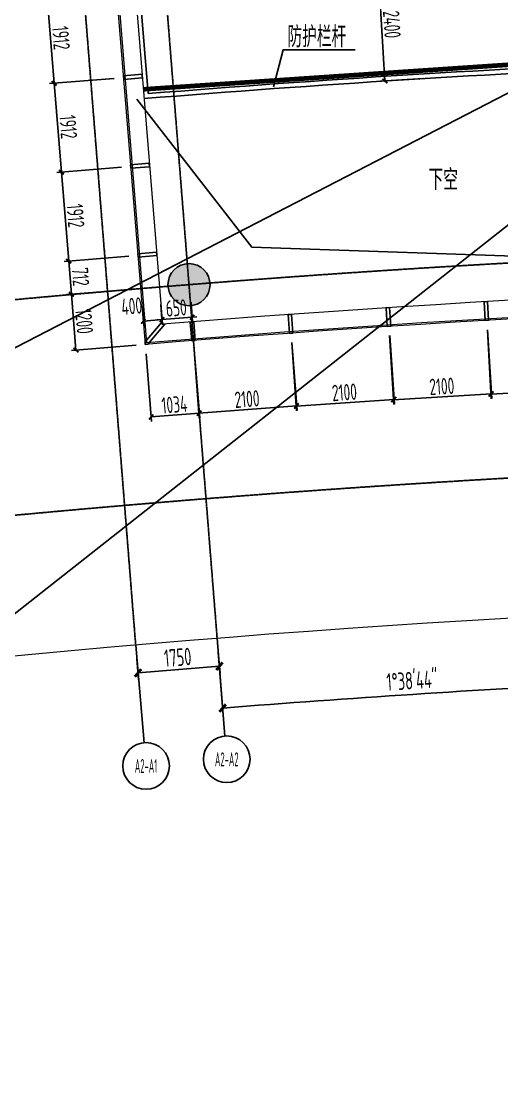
# Model space of a CAD drawing. Header units: millimetres. Extents: x 11515858 to 24947533, y -12784974 to -6116114.
# Drawn here: x 11751844 to 11762143, y -6418313 to -6395756 of the extents above; entities that cross this region are included whole.
import ezdxf
from ezdxf.enums import TextEntityAlignment as Align

# ---------------------------------------------------------------- set-up
doc = ezdxf.new("R2010")
doc.units = ezdxf.units.MM
doc.header["$LTSCALE"] = 10
for name, pattern in [('A2-RG-AXIS$0$CENTER', [2, 1.25, -0.25, 0.25, -0.25]), ('A2-RG-AXIS$0$DOTE', [2.42, 2, -0.2, 0.02, -0.2]), ('A2-RI-F2$0$DASHDOT2', [0.5, 0.25, -0.125, 0, -0.125]), ('A2-RI-F2$0$DASHED2', [0.375, 0.25, -0.125])]:
    doc.linetypes.add(name, pattern=pattern)
for name, color, linetype in [('A2-RB-F2$0$A-DIMS-100', 1, 'Continuous'), ('A2-RG-AXIS$0$A-AXIS', 1, 'Continuous'), ('A2-RG-AXIS$0$A-DIMS-100', 1, 'Continuous'), ('A2-RG-AXIS$0$A-GRID', 1, 'A2-RG-AXIS$0$CENTER'), ('A2-RG-AXIS$0$A-SYMB', 4, 'Continuous'), ('A2-RI-F2$0$$1$A-SYMB-AREA', 4, 'Continuous'), ('A2-RI-F2$0$$1$A-SYMB-NAME', 4, 'Continuous'), ('A2-RI-F2$0$A-DOOR-ROLL', 2, 'A2-RI-F2$0$DASHED2'), ('A2-RI-F2$0$A-STRS', 50, 'Continuous'), ('A2-RI-F2$0$A-STRS-HRAL', 80, 'Continuous'), ('A2-RI-F2$0$A-SYMB', 4, 'Continuous'), ('A2-RI-F2$0$A-SYMB-AREA', 4, 'Continuous'), ('A2-RI-F2$0$A-SYMB-NAME', 4, 'Continuous'), ('A2-RI-F2$0$A-SYMB-VOID', 35, 'Continuous'), ('A2-RI-F2$0$an-wndw-mull-v', 3, 'Continuous'), ('A2-RS-F2$0$A-HATH-GRAY', 8, 'Continuous'), ('A2-RS-F2$0$A-WALL-CONC', 6, 'Continuous')]:
    doc.layers.add(name, color=color, linetype=linetype)
for name, color, linetype, lineweight in [('A2-RI-F2$0$A-DETL-LLIN', 3, 'Continuous', 5), ('A2-RI-F2$0$A-FLOR-STRS', 2, 'Continuous', 5), ('A2-RI-F2$0$A-GLAZ', 140, 'Continuous', 5)]:
    doc.layers.add(name, color=color, linetype=linetype, lineweight=lineweight)
doc.styles.add('A2-RB-F2$0$XD2008', font='hzs.shx', dxfattribs={"width": 0.7, "bigfont": 'hztxt.shx'})
doc.styles.add('A2-RG-AXIS$0$ECADI', font='hzs.shx', dxfattribs={"width": 0.7, "bigfont": 'hztxt.shx'})
doc.styles.add('A2-RG-AXIS$0$XD2008', font='hzs.shx', dxfattribs={"width": 0.7, "bigfont": 'hztxt.shx'})
doc.styles.add('A2-RI-F2$0$$1$ECADI', font='hzs.shx', dxfattribs={"width": 0.7, "bigfont": 'hztxt.shx'})
doc.styles.add('A2-RI-F2$0$ECADI', font='hzs.shx', dxfattribs={"width": 0.7, "bigfont": 'hztxt.shx'})
doc.dimstyles.new('A2-RB-F2$0$XD100$0', dxfattribs={"dimscale": 100, "dimtxt": 3.5, "dimasz": 1, "dimexe": 1, "dimexo": 2, "dimgap": 0.5, "dimtad": 1, "dimdec": 0, "dimdsep": 46, "dimtxsty": 'A2-RB-F2$0$XD2008', "dimblk1": 'A2-RB-F2$0$_ArchTick', "dimblk2": 'A2-RB-F2$0$_ArchTick', "dimsah": 1, "dimcen": 2.5, "dimclrt": 4, "dimaunit": 1, "dimadec": 0, "dimazin": 0, "dimtfac": 1, "dimtdec": 0, "dimtix": 1, "dimtmove": 1, "dimatfit": 3, "dimfxl": 0, "dimtolj": 1, "dimtzin": 0, "dimarcsym": 0})
doc.dimstyles.new('A2-RG-AXIS$0$XD150', dxfattribs={"dimscale": 300, "dimtxt": 2.5, "dimasz": 1.5, "dimexe": 1, "dimexo": 2, "dimgap": 0.5, "dimtad": 1, "dimdec": 0, "dimdsep": 46, "dimtxsty": 'A2-RG-AXIS$0$XD2008', "dimcen": 2.5, "dimclrt": 4, "dimaunit": 1, "dimadec": 3, "dimazin": 0, "dimtfac": 1, "dimtdec": 0, "dimtmove": 2, "dimatfit": 3, "dimfxl": 0, "dimtolj": 1, "dimtzin": 0, "dimarcsym": 0})
doc.dimstyles.new('A2-RG-AXIS$0$XD150$0', dxfattribs={"dimscale": 150, "dimtxt": 2.5, "dimasz": 1, "dimexe": 1, "dimexo": 2, "dimgap": 0.5, "dimtad": 1, "dimdec": 0, "dimdsep": 46, "dimtxsty": 'A2-RG-AXIS$0$XD2008', "dimblk": 'A2-RG-AXIS$0$_ArchTick', "dimcen": 2.5, "dimclrt": 4, "dimaunit": 1, "dimadec": 0, "dimazin": 0, "dimtfac": 1, "dimtdec": 0, "dimtmove": 2, "dimatfit": 3, "dimfxl": 0, "dimtolj": 1, "dimtzin": 0, "dimarcsym": 0})

# ---------------------------------------------------------------- blocks, each defined once
blk = doc.blocks.new('A2-RG-AXIS$0$ECADI-TAG-GRID')
at = {"color": 13}
blk.add_circle((0, 0), 5, dxfattribs=at)
at = {"style": 'A2-RG-AXIS$0$ECADI', "width": 0.7}
blk.add_attdef('GRID', text='', height=5, dxfattribs=at).set_placement((0, 0), align=Align.MIDDLE)
blk = doc.blocks.new('A2-RG-AXIS$0$_ArchTick')
at = {"color": 0, "linetype": 'ByBlock', "const_width": 0.4}
blk.add_lwpolyline([(-0.5, -0.5), (0.5, 0.5)], dxfattribs=at)
blk = doc.blocks.new('*D1271')
at = {"layer": 'A2-RG-AXIS$0$A-DIMS-100', "color": 0, "lineweight": -2, "ltscale": 3, "transparency": 16777216}
for p, q in [((11756068, -6409279), (11756105, -6409727)), ((11754324, -6409423), (11754361, -6409871)), ((11754349, -6409722), (11756093, -6409578))]:
    blk.add_line(p, q, dxfattribs=at)
at = {"layer": 'Defpoints', "color": 0, "ltscale": 3, "transparency": 16777216}
for p in [(11754299, -6409124), (11756043, -6408980), (11756093, -6409578)]:
    blk.add_point(p, dxfattribs=at)
at = {"layer": 'A2-RG-AXIS$0$A-DIMS-100', "color": 0, "lineweight": -2, "ltscale": 3, "transparency": 16777216, "xscale": 150, "yscale": 150, "zscale": 150}
for p, rotation in [((11756093, -6409578), 4.723499287080827), ((11754349, -6409722), 184.7234992870808)]:
    blk.add_blockref('A2-RG-AXIS$0$_ArchTick', p, dxfattribs=dict(at, rotation=rotation))
at = {"layer": 'A2-RG-AXIS$0$A-DIMS-100', "color": 4, "ltscale": 3, "transparency": 16777216, "insert": (11755199, -6409388), "char_height": 375, "attachment_point": 5, "rotation": 4.7235, "style": 'A2-RG-AXIS$0$XD2008'}
blk.add_mtext('\\A1;1750', dxfattribs=at)
blk = doc.blocks.new('*D1272')
at = {"layer": 'A2-RG-AXIS$0$A-DIMS-100', "color": 0, "lineweight": -2, "ltscale": 3, "transparency": 16777216}
for p, q in [((11764257, -6408745), (11764325, -6410094)), ((11756067, -6409279), (11756174, -6410624))]:
    blk.add_line(p, q, dxfattribs=at)
blk.add_arc((11778731, -6694179), 284600, 92.90285, 94.54827, dxfattribs=at)
at = {"layer": 'Defpoints', "color": 0, "ltscale": 3, "transparency": 16777216}
for p in [(11764242, -6408446), (11756043, -6408980), (11761598, -6410095), (11778731, -6694179)]:
    blk.add_point(p, dxfattribs=at)
at = {"layer": 'A2-RG-AXIS$0$A-DIMS-100', "color": 0, "lineweight": -2, "ltscale": 3, "transparency": 16777216, "xscale": 150, "yscale": 150, "zscale": 150}
for p, rotation in [((11764318, -6409944), 2.902847624927414), ((11756162, -6410475), 184.5482663924224)]:
    blk.add_blockref('A2-RG-AXIS$0$_ArchTick', p, dxfattribs=dict(at, rotation=rotation))
at = {"layer": 'A2-RG-AXIS$0$A-DIMS-100', "color": 4, "ltscale": 3, "transparency": 16777216, "insert": (11760219, -6409883), "char_height": 375, "attachment_point": 5, "rotation": 3.7256, "style": 'A2-RG-AXIS$0$XD2008'}
blk.add_mtext('\\A1;1°38\'44"', dxfattribs=at)
blk = doc.blocks.new('A2-RB-F2$0$_ArchTick')
at = {"color": 0, "linetype": 'ByBlock', "const_width": 0.4}
blk.add_lwpolyline([(-0.5, -0.5), (0.5, 0.5)], dxfattribs=at)
blk = doc.blocks.new('*D1696')
at = {"layer": 'A2-RB-F2$0$A-DIMS-100', "color": 0, "lineweight": -2, "transparency": 16777216}
for p, q in [((11754438, -6401860), (11754472, -6402286)), ((11754836, -6401828), (11754871, -6402253)), ((11754464, -6402186), (11754863, -6402153))]:
    blk.add_line(p, q, dxfattribs=at)
at = {"layer": 'Defpoints', "color": 0, "transparency": 16777216}
for p in [(11754421, -6401661), (11754820, -6401628), (11754863, -6402153)]:
    blk.add_point(p, dxfattribs=at)
at = {"layer": 'A2-RB-F2$0$A-DIMS-100', "color": 0, "lineweight": -2, "transparency": 16777216, "xscale": 100, "yscale": 100, "zscale": 100}
for p, rotation in [((11754464, -6402186), 184.665796003717), ((11754863, -6402153), 4.665796003717007)]:
    blk.add_blockref('A2-RB-F2$0$_ArchTick', p, dxfattribs=dict(at, rotation=rotation))
at = {"layer": 'A2-RB-F2$0$A-DIMS-100', "color": 4, "transparency": 16777216, "insert": (11754214, -6401863), "char_height": 350, "attachment_point": 5, "rotation": 4.6658, "style": 'A2-RB-F2$0$XD2008'}
blk.add_mtext('\\A1;400', dxfattribs=at)
blk = doc.blocks.new('*D1697')
at = {"layer": 'A2-RB-F2$0$A-DIMS-100', "color": 0, "lineweight": -2, "transparency": 16777216}
for p, q in [((11754835, -6401828), (11754868, -6402251)), ((11755484, -6401779), (11755516, -6402202)), ((11754860, -6402152), (11754760, -6402159)), ((11754860, -6402152), (11755508, -6402102)), ((11755508, -6402102), (11755608, -6402095))]:
    blk.add_line(p, q, dxfattribs=at)
at = {"layer": 'Defpoints', "color": 0, "transparency": 16777216}
for p in [(11754820, -6401629), (11755469, -6401580), (11755508, -6402102)]:
    blk.add_point(p, dxfattribs=at)
at = {"layer": 'A2-RB-F2$0$A-DIMS-100', "color": 0, "lineweight": -2, "transparency": 16777216, "xscale": 100, "yscale": 100, "zscale": 100}
for p, rotation in [((11754860, -6402152), 4.353488121055955), ((11755508, -6402102), 184.3534881210559)]:
    blk.add_blockref('A2-RB-F2$0$_ArchTick', p, dxfattribs=dict(at, rotation=rotation))
at = {"layer": 'A2-RB-F2$0$A-DIMS-100', "color": 4, "transparency": 16777216, "insert": (11755167, -6401903), "char_height": 350, "attachment_point": 5, "rotation": 4.3535, "style": 'A2-RB-F2$0$XD2008'}
blk.add_mtext('\\A1;650', dxfattribs=at)
blk = doc.blocks.new('*D1869')
at = {"layer": 'A2-RB-F2$0$A-DIMS-100', "color": 0, "lineweight": -2, "transparency": 16777216}
for p, q in [((11760316, -6394594), (11759390, -6394650)), ((11759490, -6394644), (11759636, -6397040)), ((11760462, -6396990), (11759536, -6397046))]:
    blk.add_line(p, q, dxfattribs=at)
at = {"layer": 'Defpoints', "color": 0, "transparency": 16777216}
for p in [(11760516, -6394582), (11759636, -6397040), (11760661, -6396978)]:
    blk.add_point(p, dxfattribs=at)
at = {"layer": 'A2-RB-F2$0$A-DIMS-100', "color": 0, "lineweight": -2, "transparency": 16777216, "xscale": 100, "yscale": 100, "zscale": 100}
for p, rotation in [((11759490, -6394644), 93.47921688911856), ((11759636, -6397040), 273.4792168891186)]:
    blk.add_blockref('A2-RB-F2$0$_ArchTick', p, dxfattribs=dict(at, rotation=rotation))
at = {"layer": 'A2-RB-F2$0$A-DIMS-100', "color": 4, "transparency": 16777216, "insert": (11759787, -6395828), "char_height": 350, "attachment_point": 5, "rotation": 273.4792, "style": 'A2-RB-F2$0$XD2008'}
blk.add_mtext('\\A1;2400', dxfattribs=at)
blk = doc.blocks.new('*D1806')
at = {"layer": 'A2-RB-F2$0$A-DIMS-100', "color": 0, "lineweight": -2, "transparency": 16777216}
for p, q in [((11753684, -6395079), (11752299, -6395192)), ((11752554, -6397089), (11752398, -6395184)), ((11753839, -6396984), (11752454, -6397097))]:
    blk.add_line(p, q, dxfattribs=at)
at = {"layer": 'Defpoints', "color": 0, "transparency": 16777216}
for p in [(11753883, -6395063), (11752398, -6395184), (11754038, -6396968)]:
    blk.add_point(p, dxfattribs=at)
at = {"layer": 'A2-RB-F2$0$A-DIMS-100', "color": 0, "lineweight": -2, "transparency": 16777216, "xscale": 100, "yscale": 100, "zscale": 100}
for p, rotation in [((11752398, -6395184), 94.66579600365965), ((11752554, -6397089), 274.6657960036596)]:
    blk.add_blockref('A2-RB-F2$0$_ArchTick', p, dxfattribs=dict(at, rotation=rotation))
at = {"layer": 'A2-RB-F2$0$A-DIMS-100', "color": 4, "transparency": 16777216, "insert": (11752700, -6396118), "char_height": 350, "attachment_point": 5, "rotation": 274.6658, "style": 'A2-RB-F2$0$XD2008'}
blk.add_mtext('\\A1;1912', dxfattribs=at)
blk = doc.blocks.new('*D1807')
at = {"layer": 'A2-RB-F2$0$A-DIMS-100', "color": 0, "lineweight": -2, "transparency": 16777216}
for p, q in [((11753839, -6396984), (11752454, -6397097)), ((11752709, -6398994), (11752554, -6397089)), ((11753995, -6398890), (11752610, -6399003))]:
    blk.add_line(p, q, dxfattribs=at)
at = {"layer": 'Defpoints', "color": 0, "transparency": 16777216}
for p in [(11754038, -6396968), (11752554, -6397089), (11754194, -6398873)]:
    blk.add_point(p, dxfattribs=at)
at = {"layer": 'A2-RB-F2$0$A-DIMS-100', "color": 0, "lineweight": -2, "transparency": 16777216, "xscale": 100, "yscale": 100, "zscale": 100}
for p, rotation in [((11752554, -6397089), 94.66579600365965), ((11752709, -6398994), 274.6657960036596)]:
    blk.add_blockref('A2-RB-F2$0$_ArchTick', p, dxfattribs=dict(at, rotation=rotation))
at = {"layer": 'A2-RB-F2$0$A-DIMS-100', "color": 4, "transparency": 16777216, "insert": (11752856, -6398024), "char_height": 350, "attachment_point": 5, "rotation": 274.6658, "style": 'A2-RB-F2$0$XD2008'}
blk.add_mtext('\\A1;1912', dxfattribs=at)
blk = doc.blocks.new('*D1808')
at = {"layer": 'A2-RB-F2$0$A-DIMS-100', "color": 0, "lineweight": -2, "transparency": 16777216}
for p, q in [((11753995, -6398890), (11752610, -6399003)), ((11752865, -6400900), (11752709, -6398994)), ((11754150, -6400795), (11752765, -6400908))]:
    blk.add_line(p, q, dxfattribs=at)
at = {"layer": 'Defpoints', "color": 0, "transparency": 16777216}
for p in [(11752709, -6398994), (11754194, -6398873), (11754349, -6400778)]:
    blk.add_point(p, dxfattribs=at)
at = {"layer": 'A2-RB-F2$0$A-DIMS-100', "color": 0, "lineweight": -2, "transparency": 16777216, "xscale": 100, "yscale": 100, "zscale": 100}
for p, rotation in [((11752709, -6398994), 94.66579600365965), ((11752865, -6400900), 274.6657960036596)]:
    blk.add_blockref('A2-RB-F2$0$_ArchTick', p, dxfattribs=dict(at, rotation=rotation))
at = {"layer": 'A2-RB-F2$0$A-DIMS-100', "color": 4, "transparency": 16777216, "insert": (11753011, -6399929), "char_height": 350, "attachment_point": 5, "rotation": 274.6658, "style": 'A2-RB-F2$0$XD2008'}
blk.add_mtext('\\A1;1912', dxfattribs=at)
blk = doc.blocks.new('*D1809')
at = {"layer": 'A2-RB-F2$0$A-DIMS-100', "color": 0, "lineweight": -2, "transparency": 16777216}
for p, q in [((11754150, -6400795), (11752765, -6400908)), ((11752923, -6401609), (11752865, -6400900)), ((11754208, -6401504), (11752823, -6401617))]:
    blk.add_line(p, q, dxfattribs=at)
at = {"layer": 'Defpoints', "color": 0, "transparency": 16777216}
for p in [(11754349, -6400778), (11752865, -6400900), (11754407, -6401488)]:
    blk.add_point(p, dxfattribs=at)
at = {"layer": 'A2-RB-F2$0$A-DIMS-100', "color": 0, "lineweight": -2, "transparency": 16777216, "xscale": 100, "yscale": 100, "zscale": 100}
for p, rotation in [((11752865, -6400900), 94.66579600370416), ((11752923, -6401609), 274.6657960037042)]:
    blk.add_blockref('A2-RB-F2$0$_ArchTick', p, dxfattribs=dict(at, rotation=rotation))
at = {"layer": 'A2-RB-F2$0$A-DIMS-100', "color": 4, "transparency": 16777216, "insert": (11753118, -6401236), "char_height": 350, "attachment_point": 5, "rotation": 274.6658, "style": 'A2-RB-F2$0$XD2008'}
blk.add_mtext('\\A1;712', dxfattribs=at)
blk = doc.blocks.new('*D1810')
at = {"layer": 'A2-RB-F2$0$A-DIMS-100', "color": 0, "lineweight": -2, "transparency": 16777216}
for p, q in [((11754208, -6401504), (11752823, -6401617)), ((11752923, -6401609), (11753020, -6402805)), ((11754306, -6402700), (11752921, -6402813))]:
    blk.add_line(p, q, dxfattribs=at)
at = {"layer": 'Defpoints', "color": 0, "transparency": 16777216}
for p in [(11754407, -6401488), (11753020, -6402805), (11754505, -6402684)]:
    blk.add_point(p, dxfattribs=at)
at = {"layer": 'A2-RB-F2$0$A-DIMS-100', "color": 0, "lineweight": -2, "transparency": 16777216, "xscale": 100, "yscale": 100, "zscale": 100}
for p, rotation in [((11752923, -6401609), 94.66579710227164), ((11753020, -6402805), 274.6657971022717)]:
    blk.add_blockref('A2-RB-F2$0$_ArchTick', p, dxfattribs=dict(at, rotation=rotation))
at = {"layer": 'A2-RB-F2$0$A-DIMS-100', "color": 4, "transparency": 16777216, "insert": (11753196, -6402189), "char_height": 350, "attachment_point": 5, "rotation": 274.6658, "style": 'A2-RB-F2$0$XD2008'}
blk.add_mtext('\\A1;1200', dxfattribs=at)
blk = doc.blocks.new('*D1811')
at = {"layer": 'A2-RB-F2$0$A-DIMS-100', "color": 0, "lineweight": -2, "transparency": 16777216}
for p, q in [((11755552, -6402799), (11755670, -6404254)), ((11754521, -6402883), (11754639, -6404338)), ((11755662, -6404154), (11754631, -6404238))]:
    blk.add_line(p, q, dxfattribs=at)
at = {"layer": 'Defpoints', "color": 0, "transparency": 16777216}
for p in [(11755536, -6402600), (11754505, -6402684), (11754631, -6404238)]:
    blk.add_point(p, dxfattribs=at)
at = {"layer": 'A2-RB-F2$0$A-DIMS-100', "color": 0, "lineweight": -2, "transparency": 16777216, "xscale": 100, "yscale": 100, "zscale": 100}
for p, rotation in [((11754631, -6404238), 184.6500123503823), ((11755662, -6404154), 4.650012350382325)]:
    blk.add_blockref('A2-RB-F2$0$_ArchTick', p, dxfattribs=dict(at, rotation=rotation))
at = {"layer": 'A2-RB-F2$0$A-DIMS-100', "color": 4, "transparency": 16777216, "insert": (11755129, -6403972), "char_height": 350, "attachment_point": 5, "rotation": 4.65, "style": 'A2-RB-F2$0$XD2008'}
blk.add_mtext('\\A1;1034', dxfattribs=at)
blk = doc.blocks.new('*D1812')
at = {"layer": 'A2-RB-F2$0$A-DIMS-100', "color": 0, "lineweight": -2, "transparency": 16777216}
for p, q in [((11755551, -6402799), (11755661, -6404258)), ((11757645, -6402641), (11757755, -6404099)), ((11755654, -6404158), (11757748, -6404000))]:
    blk.add_line(p, q, dxfattribs=at)
at = {"layer": 'Defpoints', "color": 0, "transparency": 16777216}
for p in [(11755536, -6402600), (11757630, -6402442), (11757748, -6404000)]:
    blk.add_point(p, dxfattribs=at)
at = {"layer": 'A2-RB-F2$0$A-DIMS-100', "color": 0, "lineweight": -2, "transparency": 16777216, "xscale": 100, "yscale": 100, "zscale": 100}
for p, rotation in [((11757748, -6404000), 4.324047088442125), ((11755654, -6404158), 184.3240470884421)]:
    blk.add_blockref('A2-RB-F2$0$_ArchTick', p, dxfattribs=dict(at, rotation=rotation))
at = {"layer": 'A2-RB-F2$0$A-DIMS-100', "color": 4, "transparency": 16777216, "insert": (11756684, -6403854), "char_height": 350, "attachment_point": 5, "rotation": 4.324, "style": 'A2-RB-F2$0$XD2008'}
blk.add_mtext('\\A1;2100', dxfattribs=at)
blk = doc.blocks.new('*D1813')
at = {"layer": 'A2-RB-F2$0$A-DIMS-100', "color": 0, "lineweight": -2, "transparency": 16777216}
for p, q in [((11759739, -6402496), (11759840, -6403962)), ((11757644, -6402641), (11757745, -6404107)), ((11757738, -6404007), (11759833, -6403862))]:
    blk.add_line(p, q, dxfattribs=at)
at = {"layer": 'Defpoints', "color": 0, "transparency": 16777216}
for p in [(11759725, -6402297), (11757630, -6402442), (11759833, -6403862)]:
    blk.add_point(p, dxfattribs=at)
at = {"layer": 'A2-RB-F2$0$A-DIMS-100', "color": 0, "lineweight": -2, "transparency": 16777216, "xscale": 100, "yscale": 100, "zscale": 100}
for p, rotation in [((11757738, -6404007), 183.9497955818712), ((11759833, -6403862), 3.949795581871194)]:
    blk.add_blockref('A2-RB-F2$0$_ArchTick', p, dxfattribs=dict(at, rotation=rotation))
at = {"layer": 'A2-RB-F2$0$A-DIMS-100', "color": 4, "transparency": 16777216, "insert": (11758770, -6403710), "char_height": 350, "attachment_point": 5, "rotation": 3.9498, "style": 'A2-RB-F2$0$XD2008'}
blk.add_mtext('\\A1;2100', dxfattribs=at)
blk = doc.blocks.new('*D1814')
at = {"layer": 'A2-RB-F2$0$A-DIMS-100', "color": 0, "lineweight": -2, "transparency": 16777216}
for p, q in [((11761833, -6402368), (11761924, -6403842)), ((11759737, -6402496), (11759828, -6403971)), ((11759822, -6403871), (11761918, -6403742))]:
    blk.add_line(p, q, dxfattribs=at)
at = {"layer": 'Defpoints', "color": 0, "transparency": 16777216}
for p in [(11759725, -6402297), (11761821, -6402168), (11761918, -6403742)]:
    blk.add_point(p, dxfattribs=at)
at = {"layer": 'A2-RB-F2$0$A-DIMS-100', "color": 0, "lineweight": -2, "transparency": 16777216, "xscale": 100, "yscale": 100, "zscale": 100}
for p, rotation in [((11761918, -6403742), 3.519879116167994), ((11759822, -6403871), 183.519879116168)]:
    blk.add_blockref('A2-RB-F2$0$_ArchTick', p, dxfattribs=dict(at, rotation=rotation))
at = {"layer": 'A2-RB-F2$0$A-DIMS-100', "color": 4, "transparency": 16777216, "insert": (11760856, -6403582), "char_height": 350, "attachment_point": 5, "rotation": 3.5199, "style": 'A2-RB-F2$0$XD2008'}
blk.add_mtext('\\A1;2100', dxfattribs=at)
blk = doc.blocks.new('*D1815')
at = {"layer": 'A2-RB-F2$0$A-DIMS-100', "color": 0, "lineweight": -2, "transparency": 16777216}
for p, q in [((11761832, -6402368), (11761912, -6403850)), ((11763929, -6402254), (11764009, -6403736)), ((11761907, -6403750), (11764004, -6403636))]:
    blk.add_line(p, q, dxfattribs=at)
at = {"layer": 'Defpoints', "color": 0, "transparency": 16777216}
for p in [(11763918, -6402054), (11761821, -6402168), (11764004, -6403636)]:
    blk.add_point(p, dxfattribs=at)
at = {"layer": 'A2-RB-F2$0$A-DIMS-100', "color": 0, "lineweight": -2, "transparency": 16777216, "xscale": 100, "yscale": 100, "zscale": 100}
for p, rotation in [((11761907, -6403750), 183.1085219503649), ((11764004, -6403636), 3.108521950364905)]:
    blk.add_blockref('A2-RB-F2$0$_ArchTick', p, dxfattribs=dict(at, rotation=rotation))
at = {"layer": 'A2-RB-F2$0$A-DIMS-100', "color": 4, "transparency": 16777216, "insert": (11762943, -6403469), "char_height": 350, "attachment_point": 5, "rotation": 3.1085, "style": 'A2-RB-F2$0$XD2008'}
blk.add_mtext('\\A1;2100', dxfattribs=at)
blk = doc.blocks.new('A2-RS-F2')
at = {"layer": 'A2-RS-F2$0$A-HATH-GRAY', "ltscale": 3}
h = blk.add_hatch(color=256, dxfattribs=at)
h.paths.add_polyline_path([(11780371, -6378133), (11781371, -6378140), (11781380, -6376840), (11780380, -6376833)])
h.paths.add_polyline_path([(11771295, -6378216), (11772295, -6378194), (11772267, -6376895), (11771267, -6376916)])
h.paths.add_polyline_path([(11789445, -6378310), (11790445, -6378346), (11790491, -6377046), (11789491, -6377011)])
h.paths.add_polyline_path([(11794061, -6377996), (11794660, -6378034), (11794711, -6377236), (11794112, -6377197)])
h.paths.add_polyline_path([(11762226, -6378560), (11763225, -6378509), (11763159, -6377211), (11762160, -6377261)])
h.paths.add_polyline_path([(11756054, -6378846), (11756851, -6378783), (11756756, -6377587), (11755959, -6377650)])
h.paths.add_polyline_path([(11801644, -6378462), (11802243, -6378500), (11802294, -6377702), (11801696, -6377663)])
h.paths.add_polyline_path([(11751557, -6379698), (11752355, -6379635), (11752220, -6377940), (11751422, -6378003)])
h.paths.add_polyline_path([(11807664, -6379406), (11808460, -6379480), (11808572, -6378285), (11807775, -6378211)])
h.paths.add_polyline_path([(11816585, -6380403), (11817577, -6380525), (11817736, -6379235), (11816743, -6379113)])
h.paths.add_polyline_path([(11825579, -6381619), (11826568, -6381768), (11826763, -6380483), (11825774, -6380333)])
h.paths.add_polyline_path([(11793833, -6381539), (11794432, -6381577), (11794483, -6380779), (11793885, -6380740)])
h.paths.add_polyline_path([(11801417, -6382005), (11802015, -6382043), (11802067, -6381245), (11801468, -6381206)])
h.paths.add_polyline_path([(11834536, -6383085), (11835520, -6383263), (11835752, -6381984), (11834768, -6381806)])
h.paths.add_polyline_path([(11843442, -6384837), (11844420, -6385043), (11844688, -6383771), (11843710, -6383565)])
h.paths.add_polyline_path([(11849707, -6386048), (11850486, -6386227), (11850721, -6385255), (11849941, -6385076)])
h.paths.add_polyline_path([(11756691, -6386871), (11757489, -6386806), (11757394, -6385612), (11756597, -6385675)])
h.paths.add_polyline_path([(11752176, -6387474), (11752973, -6387410), (11752838, -6385716), (11752041, -6385779)])
h.paths.add_polyline_path([(11854132, -6387107), (11854912, -6387286), (11855146, -6386314), (11854366, -6386134)])
h.paths.add_polyline_path([(11793236, -6390821), (11793835, -6390859), (11793887, -6390061), (11793288, -6390022)])
h.paths.add_polyline_path([(11800820, -6391286), (11801419, -6391324), (11801470, -6390526), (11800871, -6390487)])
h.paths.add_polyline_path([(11847832, -6393825), (11848612, -6394005), (11848846, -6393033), (11848067, -6392853)])
h.paths.add_polyline_path([(11780263, -6394032), (11781263, -6394039), (11781272, -6392739), (11780272, -6392732)])
h.paths.add_polyline_path([(11771644, -6394112), (11772644, -6394090), (11772615, -6392791), (11771616, -6392812)])
h.paths.add_polyline_path([(11788881, -6394200), (11789880, -6394236), (11789926, -6392936), (11788927, -6392901)])
h.paths.add_polyline_path([(11793009, -6394364), (11793607, -6394402), (11793659, -6393604), (11793060, -6393565)])
h.paths.add_polyline_path([(11763031, -6394440), (11764030, -6394389), (11763964, -6393090), (11762965, -6393141)])
h.paths.add_polyline_path([(11757323, -6394797), (11758120, -6394731), (11758025, -6393537), (11757227, -6393600)])
h.paths.add_polyline_path([(11800592, -6394829), (11801191, -6394867), (11801242, -6394069), (11800643, -6394030)])
h.paths.add_polyline_path([(11852257, -6394884), (11853037, -6395064), (11853271, -6394091), (11852492, -6393912)])
h.paths.add_polyline_path([(11752786, -6395149), (11753584, -6395086), (11753449, -6393391), (11752652, -6393455)])
h.paths.add_polyline_path([(11806189, -6395237), (11806985, -6395311), (11807096, -6394116), (11806300, -6394042)])
h.paths.add_polyline_path([(11814656, -6396186), (11815648, -6396307), (11815806, -6395017), (11814813, -6394896)])
h.paths.add_polyline_path([(11823198, -6397340), (11824186, -6397490), (11824381, -6396205), (11823392, -6396055)])
h.paths.add_polyline_path([(11831682, -6398729), (11832663, -6398921), (11832913, -6397645), (11831931, -6397453)])
h.paths.add_polyline_path([(11840164, -6400383), (11841142, -6400589), (11841411, -6399317), (11840432, -6399110)])
edge = h.paths.add_edge_path()
edge.add_arc((11772286, -6400549), 450, 0, 360)
edge = h.paths.add_edge_path()
edge.add_arc((11789152, -6400664), 450, 0, 360)
edge = h.paths.add_edge_path()
edge.add_arc((11763857, -6400856), 450, 0, 360)
h.paths.add_polyline_path([(11845946, -6401652), (11846725, -6401831), (11846960, -6400859), (11846180, -6400679)])
edge = h.paths.add_edge_path()
edge.add_arc((11797576, -6401084), 450, 0, 360)
edge = h.paths.add_edge_path()
edge.add_arc((11755441, -6401404), 451, 0, 360)
edge = h.paths.add_edge_path()
edge.add_arc((11805984, -6401746), 450, 0, 360)
h.paths.add_polyline_path([(11850371, -6402710), (11851151, -6402890), (11851385, -6401917), (11850605, -6401738)])
edge = h.paths.add_edge_path()
edge.add_arc((11814369, -6402649), 450, 0, 360)
edge = h.paths.add_edge_path()
edge.add_arc((11822726, -6403793), 450, 0, 360)
edge = h.paths.add_edge_path()
edge.add_arc((11831046, -6405176), 450, 0, 360)
edge = h.paths.add_edge_path()
edge.add_arc((11839323, -6406797), 451, 0, 360)
edge = h.paths.add_edge_path()
edge.add_arc((11847549, -6408655), 451, 0, 360)
edge = h.paths.add_edge_path()
edge.add_arc((11780719, -6400485), 450, 0, 360)
at = {"layer": 'A2-RS-F2$0$A-WALL-CONC'}
blk.add_circle((11755441, -6401404), 451, dxfattribs=at)
blk = doc.blocks.new('A2-RI-F2$0$5erhfh')
at = {"layer": 'A2-RI-F2$0$A-SYMB-AREA', "style": 'A2-RI-F2$0$ECADI', "width": 0.7}
blk.add_attdef('340M2', text='', height=2.5, dxfattribs=at).set_placement((0, 1.25), align=Align.MIDDLE_LEFT)
at = {"layer": 'A2-RI-F2$0$A-SYMB-NAME', "style": 'A2-RI-F2$0$ECADI', "width": 0.7}
blk.add_attdef('CHINESENAME', (-12.29, 3.09), '', height=4.5, dxfattribs=at)
blk = doc.blocks.new('A2-RI-F2$0$$0$5erhfh')
at = {"layer": 'A2-RI-F2$0$$1$A-SYMB-AREA', "style": 'A2-RI-F2$0$$1$ECADI', "width": 0.7}
blk.add_attdef('340M2', text='', height=2.5, dxfattribs=at).set_placement((0, 1.25), align=Align.MIDDLE_LEFT)
at = {"layer": 'A2-RI-F2$0$$1$A-SYMB-NAME', "style": 'A2-RI-F2$0$$1$ECADI', "width": 0.7}
blk.add_attdef('CHINESENAME', (-12.29, 3.09), '', height=4.5, dxfattribs=at)
blk = doc.blocks.new('A2-RI-F2$0$5yrthfh')
at = {"layer": 'A2-RI-F2$0$an-wndw-mull-v'}
blk.add_lwpolyline([(3, -37), (402, -3), (396, 71), (-3, 37), (3, -37)], close=True, dxfattribs=at)
blk = doc.blocks.new('A2-RI-F2$0$564hysrthtdh')
at = {"layer": 'A2-RI-F2$0$an-wndw-mull-v'}
blk.add_lwpolyline([(-936, -1280), (-940, -1227), (-574, -796), (-570, -849), (-517, -844), (-883, -1276)], close=True, dxfattribs=at)
for p in [(-1402, 4436), (-1247, 2530), (-1091, 626)]:
    blk.add_blockref('A2-RI-F2$0$5yrthfh', p)
for p, rotation in [((6380, -764), 88.48820333190163), ((2189, -1038), 89.31073248426743), ((95, -1196), 89.70973709247806)]:
    blk.add_blockref('A2-RI-F2$0$5yrthfh', p, dxfattribs=dict(rotation=rotation))
at = {"xscale": -1, "rotation": 278.5515560698971}
blk.add_blockref('A2-RI-F2$0$5yrthfh', (4284, -893), dxfattribs=at)
blk = doc.blocks.new('A2-RG-AXIS')
at = {"layer": 'A2-RG-AXIS$0$A-AXIS', "ltscale": 3}
for p, q in [((11754299.2, -6409123.8), (11754478.6, -6411216.1)), ((11756043.3, -6408979.7), (11756209.8, -6411073.1))]:
    blk.add_line(p, q, dxfattribs=at)
at = {"layer": 'A2-RG-AXIS$0$A-GRID', "linetype": 'A2-RG-AXIS$0$DOTE'}
for p, q in [((11756043.3, -6408979.7), (11752855.5, -6368906.3)), ((11754299.2, -6409123.8), (11751111, -6369045.1))]:
    blk.add_line(p, q, dxfattribs=at)
for radius, start, end in [(304100, 75.589285, 95.407644), (300800, 75.589285, 95.407644), (293700, 75.589281, 95.407645), (289100, 75.589281, 95.407645)]:
    blk.add_arc((11778730.7, -6694178.7), radius, start, end, dxfattribs=at)
at = {"layer": 'A2-RG-AXIS$0$A-SYMB'}
ref = blk.add_blockref('A2-RG-AXIS$0$ECADI-TAG-GRID', (11756249.5, -6411571.5), dxfattribs=dict(at, xscale=100, yscale=100, zscale=100))
ref.add_attrib('GRID', 'A2-A2', dxfattribs={"layer": '0', "extrusion": (0, 0, -1), "height": 300, "style": 'A2-RG-AXIS$0$ECADI', "text_generation_flag": 2, "width": 0.5}).set_placement((-11756249.5, -6411571.5), align=Align.MIDDLE)
ref = blk.add_blockref('A2-RG-AXIS$0$ECADI-TAG-GRID', (11754521.3, -6411714.3), dxfattribs=dict(at, xscale=100, yscale=100, zscale=100))
ref.add_attrib('GRID', 'A2-A1', dxfattribs={"layer": '0', "extrusion": (0, 0, -1), "height": 300, "style": 'A2-RG-AXIS$0$ECADI', "text_generation_flag": 2, "width": 0.5}).set_placement((-11754521.3, -6411714.3), align=Align.MIDDLE)
at = {"layer": 'A2-RG-AXIS$0$A-DIMS-100', "ltscale": 3}
dim = blk.add_angular_dim_3p(base=(11761597.7, -6410094.9), center=(11778730.7, -6694178.7), p1=(11764241.9, -6408445.8), p2=(11756043.3, -6408979.7), dimstyle='A2-RG-AXIS$0$XD150', override={"dimscale": 150, "dimasz": 1, "dimblk": 'A2-RG-AXIS$0$_ArchTick', "dimadec": 4}, dxfattribs=at)
dim.commit()
dim.dimension.update_dxf_attribs({"geometry": '*D1272', "text_midpoint": (11760218.8, -6409882.6)})
dim = blk.add_aligned_dim(p1=(11754299.2, -6409123.8), p2=(11756043.3, -6408979.7), distance=-600, dimstyle='A2-RG-AXIS$0$XD150$0', dxfattribs=at)
dim.commit()
dim.dimension.update_dxf_attribs({"geometry": '*D1271', "text_midpoint": (11755199.1, -6409388.1)})
blk = doc.blocks.new('A2-RB-F2')
at = {"layer": 'A2-RB-F2$0$A-DIMS-100'}
for p1, p2, distance, picture, middle in [((11760515.7, -6394581.9), (11760661.3, -6396977.5), -1027.6, '*D1869', (11759787.4, -6395828.4)), ((11754038.4, -6396968.1), (11753882.9, -6395062.9), 1489.4, '*D1806', (11752700.4, -6396118.3)), ((11754193.9, -6398873.3), (11754038.4, -6396968.1), 1489.4, '*D1807', (11752855.9, -6398023.5)), ((11754349.4, -6400778.5), (11754193.9, -6398873.3), 1489.4, '*D1808', (11753011.4, -6399928.7)), ((11754407.2629, -6401487.6428), (11754349.3855, -6400778.4828), 1489.4407, '*D1809', (11753118.0737, -6401235.9169)), ((11754407.3, -6401487.6), (11754504.9, -6402683.7), -1489.4, '*D1810', (11753195.8, -6402188.5)), ((11754820.1, -6401628.9), (11755468.6, -6401579.5), -524.3, '*D1697', (11755167.1, -6401902.7)), ((11761820.9, -6402167.9), (11763917.8, -6402054), -1584.7, '*D1815', (11762943, -6403468.7)), ((11757629.7, -6402441.5), (11759724.8, -6402296.8), -1569.4, '*D1813', (11758769.9, -6403710.3)), ((11759724.8, -6402296.8), (11761820.9, -6402167.9), -1577.2, '*D1814', (11760855.8, -6403582)), ((11755535.8, -6402599.8), (11754504.9, -6402683.7), 1559.6, '*D1811', (11755128.5, -6403972)), ((11755535.8, -6402599.8), (11757629.7, -6402441.5), -1562.5, '*D1812', (11756683.6, -6403854.4))]:
    dim = blk.add_aligned_dim(p1=p1, p2=p2, distance=distance, dimstyle='A2-RB-F2$0$XD100$0', dxfattribs=at)
    dim.commit()
    dim.dimension.update_dxf_attribs({"geometry": picture, "text_midpoint": middle})
dim = blk.add_linear_dim(base=(11754862.9, -6402153.4), p1=(11754421.4, -6401660.7), p2=(11754820.1, -6401628.2), angle=4.6658, dimstyle='A2-RB-F2$0$XD100$0', dxfattribs=at)
dim.commit()
dim.dimension.update_dxf_attribs({"geometry": '*D1696', "text_midpoint": (11754232.5, -6402087), "dimtype": 129})
blk = doc.blocks.new('A2-RI-F2')
at = {"layer": 'A2-RI-F2$0$A-DETL-LLIN'}
blk.add_arc((11778731, -6694179), 286100, 74.62894, 96.36799, dxfattribs=at)
at = {"layer": 'A2-RI-F2$0$A-DOOR-ROLL', "linetype": 'A2-RI-F2$0$DASHDOT2', "const_width": 100}
blk.add_lwpolyline([(11780049, -6401432), (11780070, -6396232, 0.021514), (11754460, -6397219)], format="xyb", dxfattribs=at)
at = {"layer": 'A2-RI-F2$0$A-GLAZ'}
for p, q in [((11753883, -6395063), (11754505, -6402684)), ((11753913, -6395061), (11754532, -6402651)), ((11754282, -6395031), (11754871, -6402252)), ((11754350, -6400780), (11754350, -6400780))]:
    blk.add_line(p, q, dxfattribs=at)
for radius, start, end in [(292900, 76.32124, 94.67251), (292500, 76.24299, 94.75087), (292530, 76.24887, 94.74499)]:
    blk.add_arc((11778731, -6694179), radius, start, end, dxfattribs=at)
at = {"layer": 'A2-RI-F2$0$A-STRS-HRAL', "ltscale": 0.25}
blk.add_line((11754568, -6397310), (11754381, -6395023), dxfattribs=at)
for radius, start, end in [(297750, 90.38289, 94.6724), (297850, 90.36366, 94.65316)]:
    blk.add_arc((11778731, -6694179), radius, start, end, dxfattribs=at)
at = {"layer": 'A2-RI-F2$0$A-SYMB'}
blk.add_lwpolyline([(11757248, -6397163), (11757457, -6396373), (11759003, -6396373)], dxfattribs=at)
at = {"layer": 'A2-RI-F2$0$A-SYMB-VOID', "ltscale": 500}
blk.add_lwpolyline([(11754327, -6397429), (11756784, -6400599), (11776773, -6401285)], dxfattribs=at)
at = {"layer": 'Defpoints', "color": 3}
for p, q in [((11769257, -6394617), (11742984, -6415330)), ((11767210, -6394745), (11732870, -6412486))]:
    blk.add_line(p, q, dxfattribs=at)
for name, p in [('A2-RS-F2', (0, 0)), ('A2-RI-F2$0$564hysrthtdh', (11755441, -6401404))]:
    blk.add_blockref(name, p)
ref = blk.add_blockref('A2-RI-F2$0$5erhfh', (11758780, -6396626), dxfattribs=dict(xscale=100, yscale=100, zscale=100))
ref.add_attrib('CHINESENAME', '防护栏杆', (11757550, -6396318), dxfattribs={"layer": 'A2-RI-F2$0$A-SYMB-NAME', "height": 450, "style": 'A2-RI-F2$0$ECADI', "width": 0.7})
ref = blk.add_blockref('A2-RI-F2$0$5erhfh', (11762075, -6400493), dxfattribs=dict(xscale=100, yscale=100, zscale=100))
ref.add_attrib('CHINESENAME', '下空', (11760572, -6399379), dxfattribs={"layer": 'A2-RI-F2$0$A-SYMB-NAME', "height": 450, "style": 'A2-RI-F2$0$ECADI', "width": 0.7})
ref = blk.add_blockref('A2-RI-F2$0$$0$5erhfh', (11762075, -6400493), dxfattribs=dict(xscale=100, yscale=100, zscale=100))
ref.add_attrib('CHINESENAME', '下空', (11760572, -6399379), dxfattribs={"layer": 'A2-RI-F2$0$$1$A-SYMB-NAME', "height": 450, "style": 'A2-RI-F2$0$$1$ECADI', "width": 0.7})
at = {"layer": 'A2-RI-F2$0$A-FLOR-STRS'}
blk.add_blockref('A2-RG-AXIS', (0, 0), dxfattribs=at)
at = {"layer": 'A2-RI-F2$0$A-STRS', "linetype": 'Continuous'}
blk.add_blockref('A2-RB-F2', (0, 0), dxfattribs=at)

msp = doc.modelspace()

# ---------------------------------------------------------------- block references
for name in ['A2-RI-F2', 'A2-RB-F2', 'A2-RG-AXIS', 'A2-RS-F2']:
    msp.add_blockref(name, (0, 0))

doc.saveas('drawing.dxf')
